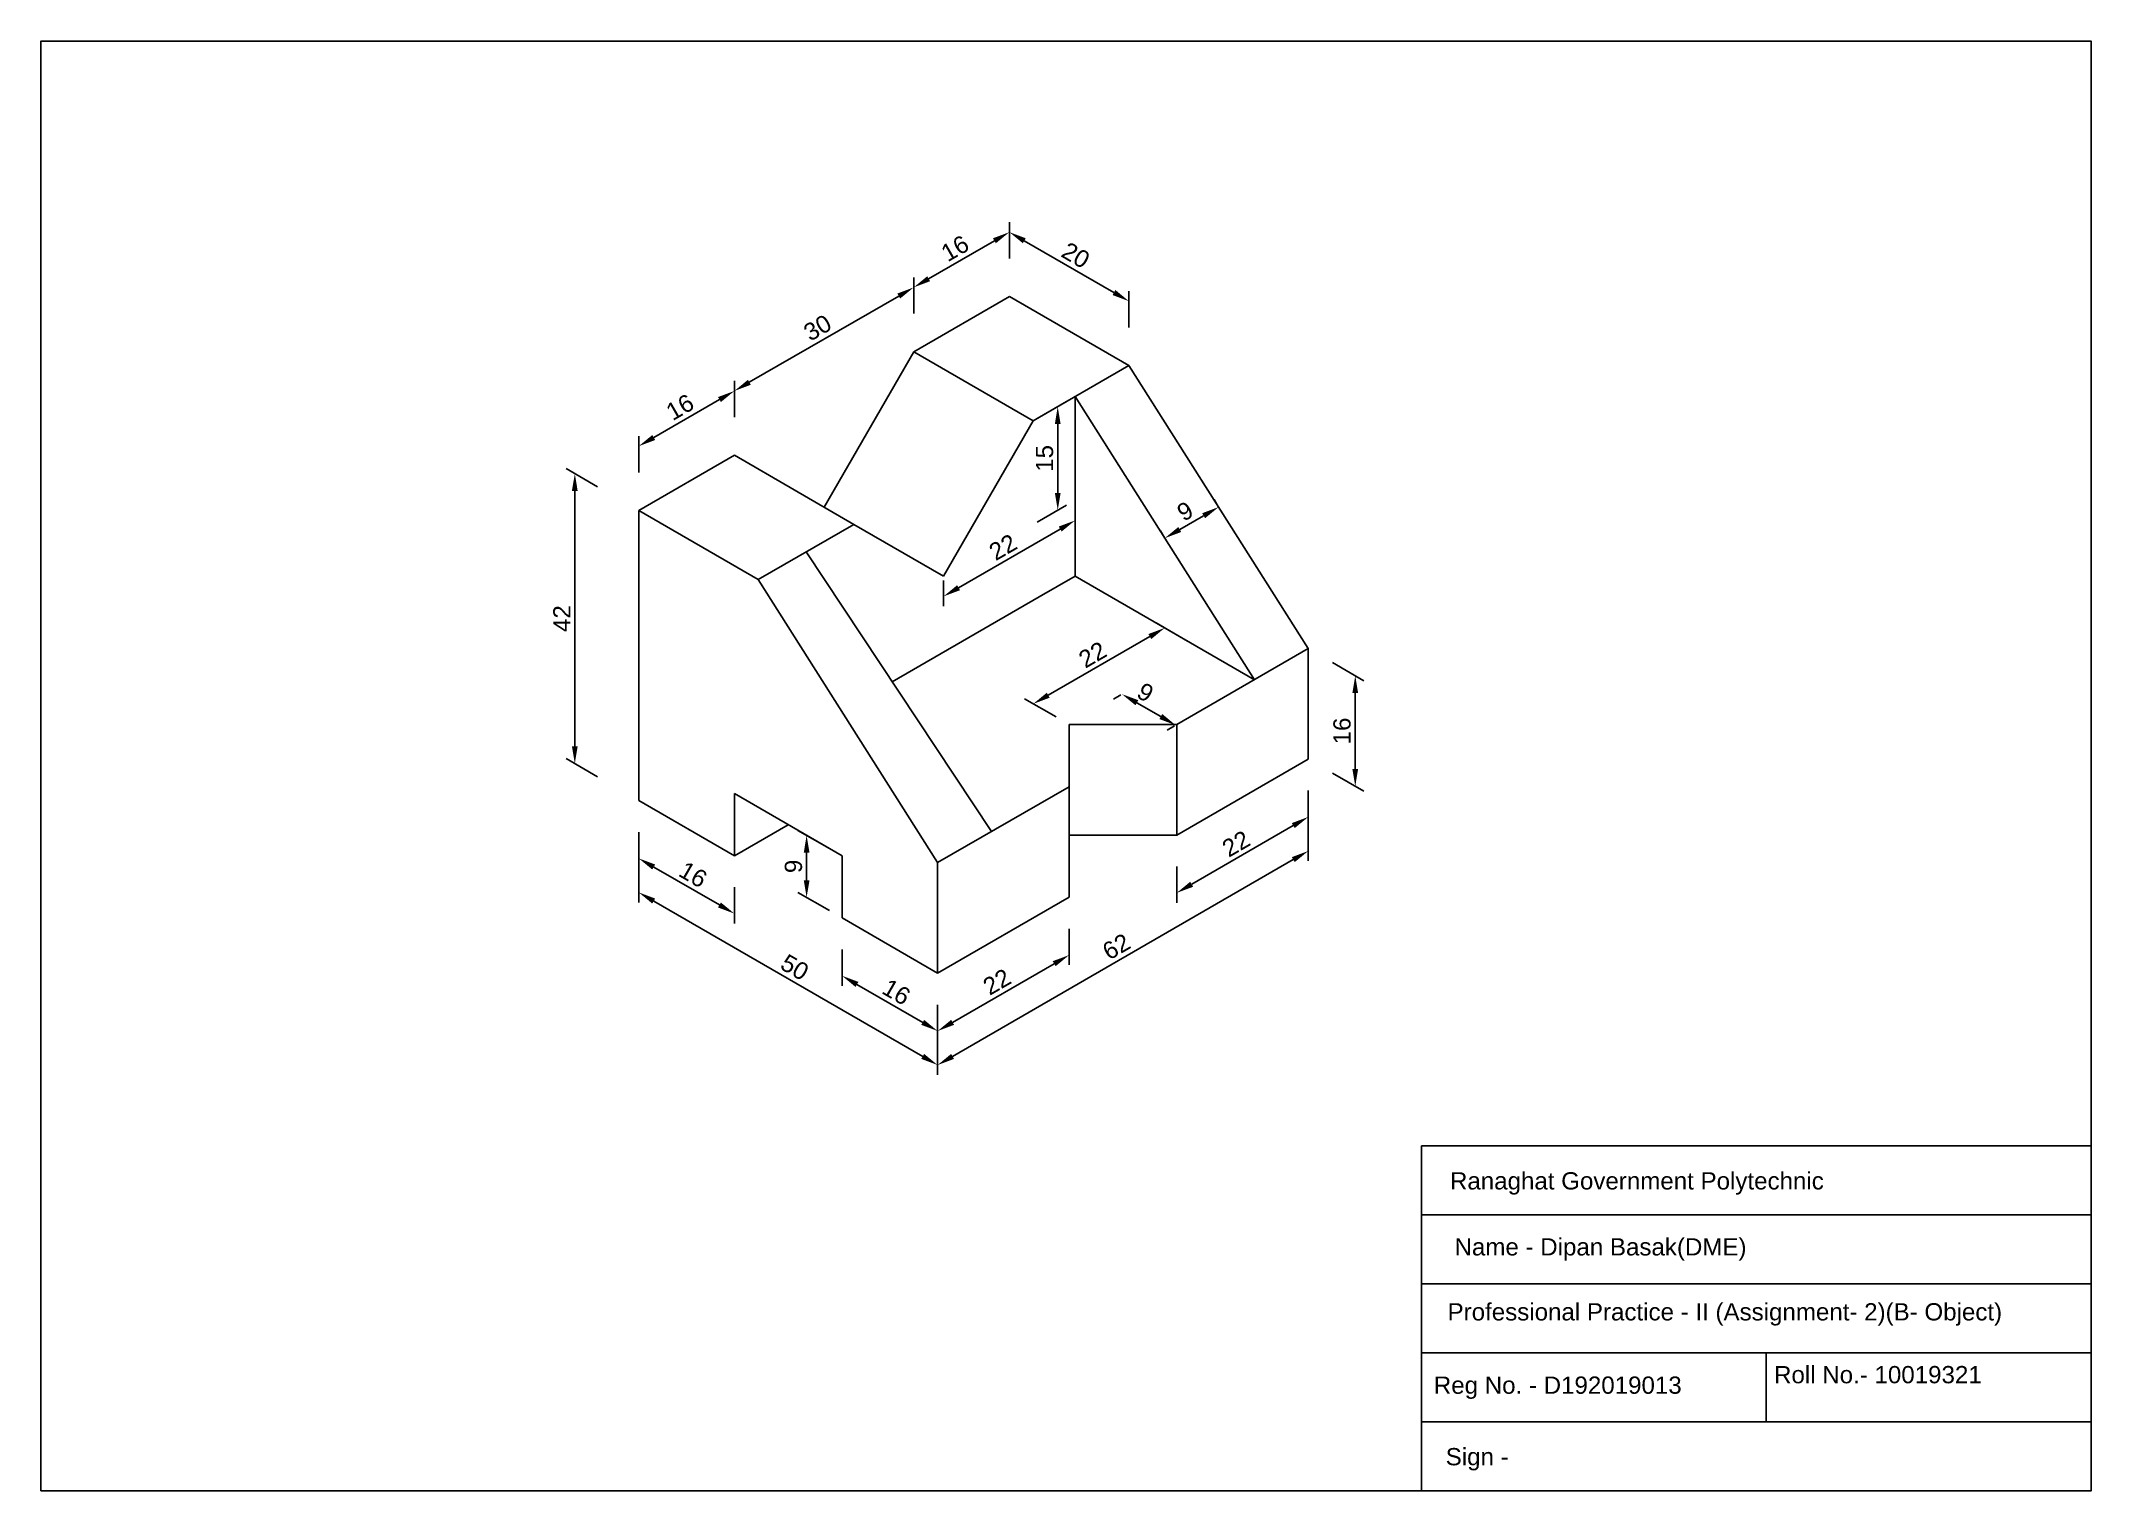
# Model space of a CAD drawing. Header units: millimetres. Extents: x 0 to 297, y 0 to 210.
import ezdxf

# ---------------------------------------------------------------- set-up
doc = ezdxf.new("R2010")
doc.units = ezdxf.units.MM
doc.styles.get("Standard").update_dxf_attribs({"font": 'arial.ttf'})
doc.dimstyles.new('ISO-25', dxfattribs={"dimtxt": 2.5, "dimasz": 2.5, "dimexe": 1.25, "dimexo": 0.625, "dimtad": 1, "dimdec": 0, "dimtxsty": 'Standard', "dimcen": 2.5, "dimadec": 0, "dimazin": 0, "dimtfac": 1, "dimtdec": 0, "dimtmove": 0, "dimatfit": 3, "dimfxl": 4, "dimfxlon": 1, "dimarcsym": 0})

# ---------------------------------------------------------------- blocks, each defined once
blk = doc.blocks.new('*D2')
at = {"color": 0, "lineweight": -2, "transparency": 16777216}
for p, q in [((100.46, 155.52), (100.46, 160.77)), ((98.29, 158.07), (88.77, 152.57)), ((86.6, 147.52), (86.6, 152.77))]:
    blk.add_line(p, q, dxfattribs=at)
at = {"color": 0, "transparency": 16777216}
for points in [[(98.09, 158.43), (98.5, 157.71), (100.46, 159.32)], [(88.56, 152.93), (88.98, 152.21), (86.6, 151.32)]]:
    blk.add_solid(points, dxfattribs=at)
at = {"layer": 'Defpoints', "color": 0, "transparency": 16777216}
for p in [(86.6, 151.32), (100.46, 150), (86.6, 142)]:
    blk.add_point(p, dxfattribs=at)
at = {"color": 0, "transparency": 16777216, "insert": (92.58, 156.97), "char_height": 2.5, "attachment_point": 5, "rotation": 30}
blk.add_mtext('16', dxfattribs=at)
blk = doc.blocks.new('*D3')
at = {"color": 0, "lineweight": -2, "transparency": 16777216}
for p, q in [((126.44, 170.52), (126.44, 175.77)), ((124.27, 173.07), (102.62, 160.57)), ((100.46, 155.52), (100.46, 160.77))]:
    blk.add_line(p, q, dxfattribs=at)
at = {"color": 0, "transparency": 16777216}
for points in [[(124.07, 173.43), (124.48, 172.71), (126.44, 174.32)], [(102.42, 160.93), (102.83, 160.21), (100.46, 159.32)]]:
    blk.add_solid(points, dxfattribs=at)
at = {"layer": 'Defpoints', "color": 0, "transparency": 16777216}
for p in [(126.44, 165), (100.46, 159.32), (100.46, 150)]:
    blk.add_point(p, dxfattribs=at)
at = {"color": 0, "transparency": 16777216, "insert": (112.5, 168.47), "char_height": 2.5, "attachment_point": 5, "rotation": 30}
blk.add_mtext('30', dxfattribs=at)
blk = doc.blocks.new('*D4')
at = {"color": 0, "lineweight": -2, "transparency": 16777216}
for p, q in [((140.3, 178.52), (140.3, 183.77)), ((138.13, 181.07), (128.6, 175.57)), ((126.44, 170.52), (126.44, 175.77))]:
    blk.add_line(p, q, dxfattribs=at)
at = {"color": 0, "transparency": 16777216}
for points in [[(137.92, 181.43), (138.34, 180.71), (140.3, 182.32)], [(128.4, 175.93), (128.81, 175.21), (126.44, 174.32)]]:
    blk.add_solid(points, dxfattribs=at)
at = {"layer": 'Defpoints', "color": 0, "transparency": 16777216}
for p in [(126.44, 174.32), (140.3, 173), (126.44, 165)]:
    blk.add_point(p, dxfattribs=at)
at = {"color": 0, "transparency": 16777216, "insert": (132.42, 179.97), "char_height": 2.5, "attachment_point": 5, "rotation": 30}
blk.add_mtext('16', dxfattribs=at)
blk = doc.blocks.new('*D5')
at = {"color": 0, "lineweight": -2, "transparency": 16777216}
for p, q in [((144.3, 155.31), (148.55, 157.77)), ((147.3, 154.55), (147.3, 144.55)), ((144.3, 140.31), (148.55, 142.77))]:
    blk.add_line(p, q, dxfattribs=at)
at = {"color": 0, "transparency": 16777216}
for points in [[(146.89, 154.55), (147.72, 154.55), (147.3, 157.05)], [(146.89, 144.55), (147.72, 144.55), (147.3, 142.05)]]:
    blk.add_solid(points, dxfattribs=at)
at = {"layer": 'Defpoints', "color": 0, "transparency": 16777216}
for p in [(143.76, 155), (143.76, 140), (147.3, 142.05)]:
    blk.add_point(p, dxfattribs=at)
at = {"color": 0, "transparency": 16777216, "insert": (145.4, 149.55), "char_height": 2.5, "attachment_point": 5, "rotation": 90}
blk.add_mtext('15', dxfattribs=at)
blk = doc.blocks.new('*D6')
at = {"color": 0, "lineweight": -2, "transparency": 16777216}
for p, q in [((80.63, 145.45), (76.09, 148.07)), ((77.34, 144.85), (77.34, 107.85)), ((80.63, 103.45), (76.09, 106.07))]:
    blk.add_line(p, q, dxfattribs=at)
at = {"color": 0, "transparency": 16777216}
for points in [[(76.92, 144.85), (77.75, 144.85), (77.34, 147.35)], [(76.92, 107.85), (77.75, 107.85), (77.34, 105.35)]]:
    blk.add_solid(points, dxfattribs=at)
at = {"layer": 'Defpoints', "color": 0, "transparency": 16777216}
for p in [(86.6, 142), (77.34, 105.35), (86.6, 100)]:
    blk.add_point(p, dxfattribs=at)
at = {"color": 0, "transparency": 16777216, "insert": (75.46, 126.35), "char_height": 2.5, "attachment_point": 5, "rotation": 90}
blk.add_mtext('42', dxfattribs=at)
blk = doc.blocks.new('*D7')
at = {"color": 0, "lineweight": -2, "transparency": 16777216}
for p, q in [((86.6, 95.43), (86.6, 90.18)), ((88.77, 90.37), (98.29, 84.87)), ((100.46, 87.43), (100.46, 82.18))]:
    blk.add_line(p, q, dxfattribs=at)
at = {"color": 0, "transparency": 16777216}
for points in [[(88.98, 90.73), (88.56, 90.01), (86.6, 91.62)], [(98.5, 85.23), (98.09, 84.51), (100.46, 83.62)]]:
    blk.add_solid(points, dxfattribs=at)
at = {"layer": 'Defpoints', "color": 0, "transparency": 16777216}
for p in [(86.6, 100), (100.46, 92), (100.46, 83.62)]:
    blk.add_point(p, dxfattribs=at)
at = {"color": 0, "transparency": 16777216, "insert": (94.48, 89.27), "char_height": 2.5, "attachment_point": 5, "rotation": 330}
blk.add_mtext('16', dxfattribs=at)
blk = doc.blocks.new('*D9')
at = {"color": 0, "lineweight": -2, "transparency": 16777216}
for p, q in [((116.05, 78.43), (116.05, 73.18)), ((118.21, 73.37), (127.74, 67.87)), ((129.9, 70.43), (129.9, 65.18))]:
    blk.add_line(p, q, dxfattribs=at)
at = {"color": 0, "transparency": 16777216}
for points in [[(118.42, 73.73), (118, 73.01), (116.05, 74.62)], [(127.95, 68.23), (127.53, 67.51), (129.9, 66.62)]]:
    blk.add_solid(points, dxfattribs=at)
at = {"layer": 'Defpoints', "color": 0, "transparency": 16777216}
for p in [(116.05, 83), (129.9, 75), (129.9, 66.62)]:
    blk.add_point(p, dxfattribs=at)
at = {"color": 0, "transparency": 16777216, "insert": (123.93, 72.27), "char_height": 2.5, "attachment_point": 5, "rotation": 330}
blk.add_mtext('16', dxfattribs=at)
blk = doc.blocks.new('*D10')
at = {"color": 0, "lineweight": -2, "transparency": 16777216}
for p, q in [((86.6, 90.5), (86.6, 85.25)), ((88.77, 85.44), (127.74, 62.94)), ((129.9, 65.5), (129.9, 60.25))]:
    blk.add_line(p, q, dxfattribs=at)
at = {"color": 0, "transparency": 16777216}
for points in [[(88.98, 85.8), (88.56, 85.08), (86.6, 86.69)], [(127.95, 63.3), (127.53, 62.58), (129.9, 61.69)]]:
    blk.add_solid(points, dxfattribs=at)
at = {"layer": 'Defpoints', "color": 0, "transparency": 16777216}
for p in [(86.6, 100), (129.9, 75), (129.9, 61.69)]:
    blk.add_point(p, dxfattribs=at)
at = {"color": 0, "transparency": 16777216, "insert": (109.2, 75.84), "char_height": 2.5, "attachment_point": 5, "rotation": 330}
blk.add_mtext('50', dxfattribs=at)
blk = doc.blocks.new('*D11')
at = {"color": 0, "lineweight": -2, "transparency": 16777216}
for p, q in [((148.96, 81.43), (148.96, 76.18)), ((132.07, 67.87), (146.79, 76.37)), ((129.9, 70.43), (129.9, 65.18))]:
    blk.add_line(p, q, dxfattribs=at)
at = {"color": 0, "transparency": 16777216}
for points in [[(146.58, 76.73), (147, 76.01), (148.96, 77.62)], [(131.86, 68.23), (132.28, 67.51), (129.9, 66.62)]]:
    blk.add_solid(points, dxfattribs=at)
at = {"layer": 'Defpoints', "color": 0, "transparency": 16777216}
for p in [(148.96, 86), (148.96, 77.62), (129.9, 75)]:
    blk.add_point(p, dxfattribs=at)
at = {"color": 0, "transparency": 16777216, "insert": (138.49, 73.75), "char_height": 2.5, "attachment_point": 5, "rotation": 30}
blk.add_mtext('22', dxfattribs=at)
blk = doc.blocks.new('*D12')
at = {"color": 0, "lineweight": -2, "transparency": 16777216}
for p, q in [((183.6, 101.43), (183.6, 96.18)), ((181.43, 96.37), (166.71, 87.87)), ((164.54, 90.43), (164.54, 85.18))]:
    blk.add_line(p, q, dxfattribs=at)
at = {"color": 0, "transparency": 16777216}
for points in [[(181.22, 96.73), (181.64, 96.01), (183.6, 97.62)], [(166.5, 88.23), (166.92, 87.51), (164.54, 86.62)]]:
    blk.add_solid(points, dxfattribs=at)
at = {"layer": 'Defpoints', "color": 0, "transparency": 16777216}
for p in [(183.6, 106), (164.54, 95), (164.54, 86.62)]:
    blk.add_point(p, dxfattribs=at)
at = {"color": 0, "transparency": 16777216, "insert": (173.13, 93.75), "char_height": 2.5, "attachment_point": 5, "rotation": 30}
blk.add_mtext('22', dxfattribs=at)
blk = doc.blocks.new('*D13')
at = {"color": 0, "lineweight": -2, "transparency": 16777216}
for p, q in [((183.6, 96.5), (183.6, 91.25)), ((181.43, 91.44), (132.07, 62.94)), ((129.9, 65.5), (129.9, 60.25))]:
    blk.add_line(p, q, dxfattribs=at)
at = {"color": 0, "transparency": 16777216}
for points in [[(181.22, 91.8), (181.64, 91.08), (183.6, 92.69)], [(131.86, 63.3), (132.28, 62.58), (129.9, 61.69)]]:
    blk.add_solid(points, dxfattribs=at)
at = {"layer": 'Defpoints', "color": 0, "transparency": 16777216}
for p in [(183.6, 106), (129.9, 75), (129.9, 61.69)]:
    blk.add_point(p, dxfattribs=at)
at = {"color": 0, "transparency": 16777216, "insert": (155.8, 78.84), "char_height": 2.5, "attachment_point": 5, "rotation": 30}
blk.add_mtext('62', dxfattribs=at)
blk = doc.blocks.new('*D14')
at = {"color": 0, "lineweight": -2, "transparency": 16777216}
for p, q in [((140.3, 178.52), (140.3, 183.77)), ((142.46, 181.07), (155.45, 173.57)), ((157.62, 168.52), (157.62, 173.77))]:
    blk.add_line(p, q, dxfattribs=at)
at = {"color": 0, "transparency": 16777216}
for points in [[(142.67, 181.43), (142.25, 180.71), (140.3, 182.32)], [(155.66, 173.93), (155.24, 173.21), (157.62, 172.32)]]:
    blk.add_solid(points, dxfattribs=at)
at = {"layer": 'Defpoints', "color": 0, "transparency": 16777216}
for p in [(140.3, 173), (157.62, 172.32), (157.62, 163)]:
    blk.add_point(p, dxfattribs=at)
at = {"color": 0, "transparency": 16777216, "insert": (150.95, 180.77), "char_height": 2.5, "attachment_point": 5, "rotation": 330}
blk.add_mtext('\\P20', dxfattribs=at)
blk = doc.blocks.new('*D15')
at = {"color": 0, "lineweight": -2, "transparency": 16777216}
for p, q in [((156.44, 115.32), (155.36, 114.69)), ((162.23, 112.16), (158.77, 114.16)), ((164.24, 110.82), (163.16, 110.19))]:
    blk.add_line(p, q, dxfattribs=at)
at = {"color": 0, "transparency": 16777216}
for points in [[(158.98, 114.53), (158.56, 113.8), (156.6, 115.41)], [(162.44, 112.53), (162.03, 111.8), (164.4, 110.91)]]:
    blk.add_solid(points, dxfattribs=at)
at = {"layer": 'Defpoints', "color": 0, "transparency": 16777216}
for p in [(156.6, 115.41), (156.75, 115.5), (164.54, 111)]:
    blk.add_point(p, dxfattribs=at)
at = {"color": 0, "transparency": 16777216, "insert": (160, 115.65), "char_height": 2.5, "attachment_point": 5, "rotation": 330}
blk.add_mtext('9', dxfattribs=at)
blk = doc.blocks.new('*D16')
at = {"color": 0, "lineweight": -2, "transparency": 16777216}
for p, q in [((166.11, 123.1), (161.56, 125.72)), ((145.93, 115.25), (160.65, 123.75)), ((147.06, 112.1), (142.51, 114.72))]:
    blk.add_line(p, q, dxfattribs=at)
at = {"color": 0, "transparency": 16777216}
for points in [[(160.44, 124.11), (160.86, 123.39), (162.81, 125)], [(145.72, 115.61), (146.13, 114.89), (143.76, 114)]]:
    blk.add_solid(points, dxfattribs=at)
at = {"layer": 'Defpoints', "color": 0, "transparency": 16777216}
for p in [(162.81, 125), (168.01, 122), (148.96, 111)]:
    blk.add_point(p, dxfattribs=at)
at = {"color": 0, "transparency": 16777216, "insert": (152.35, 121.13), "char_height": 2.5, "attachment_point": 5, "rotation": 30}
blk.add_mtext('22', dxfattribs=at)
blk = doc.blocks.new('*D17')
at = {"color": 0, "lineweight": -2, "transparency": 16777216}
for p, q in [((114.22, 93.06), (109.67, 95.68)), ((110.92, 88.46), (110.92, 92.46)), ((114.22, 84.06), (109.67, 86.68))]:
    blk.add_line(p, q, dxfattribs=at)
at = {"color": 0, "transparency": 16777216}
for points in [[(110.51, 92.46), (111.34, 92.46), (110.92, 94.96)], [(110.51, 88.46), (111.34, 88.46), (110.92, 85.96)]]:
    blk.add_solid(points, dxfattribs=at)
at = {"layer": 'Defpoints', "color": 0, "transparency": 16777216}
for p in [(110.92, 94.96), (116.05, 92), (116.05, 83)]:
    blk.add_point(p, dxfattribs=at)
at = {"color": 0, "transparency": 16777216, "insert": (109.02, 90.46), "char_height": 2.5, "attachment_point": 5, "rotation": 90}
blk.add_mtext('9', dxfattribs=at)
blk = doc.blocks.new('*D18')
at = {"color": 0, "lineweight": -2, "transparency": 16777216}
for p, q in [((187.11, 119.97), (191.66, 117.35)), ((190.41, 115.57), (190.41, 104.57)), ((187.11, 103.97), (191.66, 101.35))]:
    blk.add_line(p, q, dxfattribs=at)
at = {"color": 0, "transparency": 16777216}
for points in [[(189.99, 115.57), (190.82, 115.57), (190.41, 118.07)], [(189.99, 104.57), (190.82, 104.57), (190.41, 102.07)]]:
    blk.add_solid(points, dxfattribs=at)
at = {"layer": 'Defpoints', "color": 0, "transparency": 16777216}
for p in [(183.6, 122), (183.6, 106), (190.41, 102.07)]:
    blk.add_point(p, dxfattribs=at)
at = {"color": 0, "transparency": 16777216, "insert": (188.5, 110.07), "char_height": 2.5, "attachment_point": 5, "rotation": 90}
blk.add_mtext('16', dxfattribs=at)
blk = doc.blocks.new('*D19')
at = {"color": 0, "lineweight": -2, "transparency": 16777216}
for p, q in [((170.61, 142.5), (169.98, 143.58)), ((168.44, 141.25), (164.98, 139.25)), ((162.81, 138), (162.19, 139.08))]:
    blk.add_line(p, q, dxfattribs=at)
at = {"color": 0, "transparency": 16777216}
for points in [[(164.77, 139.61), (165.19, 138.89), (162.81, 138)], [(168.23, 141.61), (168.65, 140.89), (170.61, 142.5)]]:
    blk.add_solid(points, dxfattribs=at)
at = {"layer": 'Defpoints', "color": 0, "transparency": 16777216}
for p in [(170.61, 142.5), (162.81, 138), (162.81, 138)]:
    blk.add_point(p, dxfattribs=at)
at = {"color": 0, "transparency": 16777216, "insert": (165.76, 141.9), "char_height": 2.5, "attachment_point": 5, "rotation": 30}
blk.add_mtext('9', dxfattribs=at)
blk = doc.blocks.new('*D20')
at = {"color": 0, "lineweight": -2, "transparency": 16777216}
for p, q in [((149.82, 142.88), (149.82, 139.13)), ((132.93, 130.82), (147.66, 139.32)), ((130.77, 131.88), (130.77, 128.13))]:
    blk.add_line(p, q, dxfattribs=at)
at = {"color": 0, "transparency": 16777216}
for points in [[(147.45, 139.68), (147.87, 138.96), (149.82, 140.57)], [(132.73, 131.18), (133.14, 130.46), (130.77, 129.57)]]:
    blk.add_solid(points, dxfattribs=at)
at = {"layer": 'Defpoints', "color": 0, "transparency": 16777216}
for p in [(149.82, 143.5), (149.82, 140.57), (130.77, 132.5)]:
    blk.add_point(p, dxfattribs=at)
at = {"color": 0, "transparency": 16777216, "insert": (139.36, 136.7), "char_height": 2.5, "attachment_point": 5, "rotation": 30}
blk.add_mtext('22', dxfattribs=at)

msp = doc.modelspace()

# ---------------------------------------------------------------- linework, layer by layer
for p, q in [((140.3, 173), (126.44, 165)), ((140.3, 173), (126.44, 165)), ((140.3, 173), (157.62, 163)), ((126.44, 165), (113.45, 142.5)), ((126.44, 165), (143.76, 155)), ((143.76, 155), (157.62, 163)), ((157.62, 163), (183.6, 122)), ((149.82, 158.5), (175.8, 117.5)), ((149.82, 158.5), (149.82, 132.5)), ((143.76, 155), (130.77, 132.5)), ((86.6, 142), (100.46, 150)), ((100.46, 150), (86.6, 142)), ((100.46, 150), (117.78, 140)), ((86.6, 100), (86.6, 142)), ((86.6, 142), (103.92, 132)), ((103.92, 132), (117.78, 140)), ((103.92, 132), (117.78, 140)), ((117.78, 140), (130.77, 132.5)), ((137.69, 95.51), (110.85, 136)), ((103.92, 132), (129.9, 91)), ((144.62, 129.5), (149.82, 132.5)), ((149.82, 132.5), (175.8, 117.5)), ((123.32, 117.2), (144.62, 129.5)), ((183.6, 122), (164.54, 111)), ((183.6, 122), (164.54, 111)), ((183.6, 106), (183.6, 122)), ((148.96, 102), (148.96, 111)), ((164.54, 111), (148.96, 111)), ((164.54, 111), (164.54, 95)), ((164.54, 95), (183.6, 106)), ((100.46, 92), (100.46, 101)), ((116.05, 92), (100.46, 101)), ((129.9, 91), (148.96, 102)), ((148.96, 102), (129.9, 91)), ((148.96, 102), (148.96, 86)), ((86.6, 100), (100.46, 92)), ((100.46, 92), (108.25, 96.5)), ((164.54, 95), (148.96, 95)), ((116.05, 83), (116.05, 92)), ((129.9, 75), (129.9, 91)), ((129.9, 75), (148.96, 86)), ((116.05, 83), (129.9, 75)), ((297, 50), (200, 50)), ((200, 50), (200, 0)), ((200, 40), (297, 40)), ((297, 30), (200, 30)), ((200, 20), (297, 20)), ((249.92, 10), (249.92, 20)), ((200, 10), (297, 10)), ((297, 0), (297, 0))]:
    msp.add_line(p, q)
msp.add_lwpolyline([(0, 0), (0, 210), (297, 210), (297, 0), (0, 0)], close=True)

# ---------------------------------------------------------------- texts
at = {"char_height": 2.5, "attachment_point": 1}
for s, width, insert in [('Ranaghat Government Polytechnic', 74.9597, (204.13, 46.17)), ('Professional Practice - II (Assignment- 2)(B- Object)', 88.4589, (203.78, 27.2)), ('Roll No.- 10019321', 44.2413, (251.08, 18.1)), ('Reg No. - D192019013', 77.004, (201.79, 16.58))]:
    msp.add_mtext_dynamic_manual_height_columns(s, width=width, gutter_width=12.5, heights=[0], dxfattribs=dict(at, insert=insert))
for s, insert in [('Name - Dipan Basak(DME)', (204.79, 36.61)), ('Sign - ', (203.51, 6.22))]:
    msp.add_mtext(s, dxfattribs=dict(at, insert=insert))

# ---------------------------------------------------------------- dimensions: what is measured, and where the dimension line sits
dim = msp.add_aligned_dim(p1=(140.3, 173), p2=(157.62, 163), distance=8.07, text='\\P<>', dimstyle='ISO-25')
dim.commit()
dim.dimension.update_dxf_attribs({"geometry": '*D14', "text_midpoint": (150.95, 180.77)})
for p1, p2, distance, picture, middle in [((140.3, 173), (126.44, 165), -8.07, '*D4', (132.42, 179.97)), ((126.44, 165), (100.46, 150), -8.07, '*D3', (112.5, 168.47)), ((100.46, 150), (86.6, 142), -8.07, '*D2', (92.58, 156.97)), ((143.76, 155), (143.76, 140), 3.54, '*D5', (145.4, 149.55)), ((86.6, 142), (86.6, 100), -9.27, '*D6', (75.46, 126.35)), ((130.77, 132.5), (149.82, 143.5), -2.54, '*D20', (139.36, 136.7)), ((170.61, 142.5), (162.81, 138), 0, '*D19', (165.76, 141.9)), ((148.96, 111), (168.01, 122), 5.2, '*D16', (152.35, 121.13)), ((183.6, 122), (183.6, 106), 6.81, '*D18', (188.5, 110.07)), ((183.6, 106), (129.9, 75), 11.53, '*D13', (155.8, 78.84)), ((183.6, 106), (164.54, 95), 7.26, '*D12', (173.13, 93.75)), ((86.6, 100), (100.46, 92), -7.26, '*D7', (94.48, 89.27)), ((86.6, 100), (129.9, 75), -11.53, '*D10', (109.2, 75.84)), ((116.05, 83), (116.05, 92), 5.12, '*D17', (109.02, 90.46)), ((129.9, 75), (148.96, 86), -7.26, '*D11', (138.49, 73.75)), ((116.05, 83), (129.9, 75), -7.26, '*D9', (123.93, 72.27))]:
    dim = msp.add_aligned_dim(p1=p1, p2=p2, distance=distance, dimstyle='ISO-25')
    dim.commit()
    dim.dimension.update_dxf_attribs({"geometry": picture, "text_midpoint": middle})
dim = msp.add_linear_dim(base=(156.6, 115.41), p1=(164.54, 111), p2=(156.75, 115.5), angle=150, dimstyle='ISO-25')
dim.commit()
dim.dimension.update_dxf_attribs({"geometry": '*D15', "text_midpoint": (159.05, 114), "dimtype": 161})

doc.saveas('drawing.dxf')
